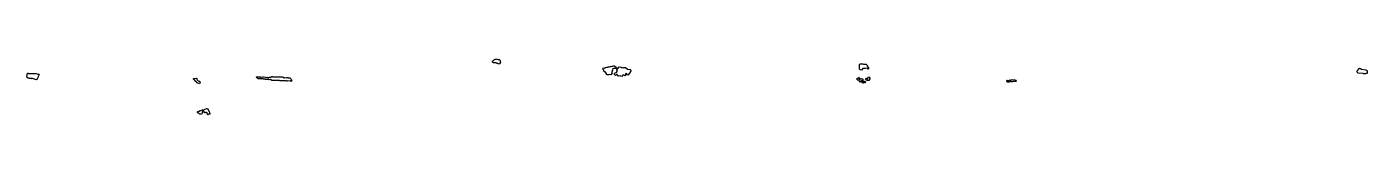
# Model space of a CAD drawing. Header units: millimetres. Extents: x 0 to 6871, y 0 to 286.
import ezdxf

# ---------------------------------------------------------------- set-up
doc = ezdxf.new("R2010")
doc.units = ezdxf.units.MM
doc.layers.add('Y', color=7, linetype='Continuous')

msp = doc.modelspace()

# ---------------------------------------------------------------- linework, layer by layer
at = {"layer": 'Y'}
for points in [[(2413.9, 264.3), (2411.1, 264.3), (2408.5, 267.1), (2407.1, 265.7), (2405.7, 267.2), (2392.2, 267.2), (2387.4, 270.8), (2387.4, 272.3), (2390.1, 278.1), (2399, 286), (2401.7, 284.5), (2404.4, 286), (2405.8, 284.6), (2407.1, 286), (2411.2, 286), (2412.5, 284.6), (2413.9, 286), (2415.3, 284.5), (2422, 284.5), (2426.8, 279.5), (2426.8, 272.3), (2428.2, 269.4), (2420.7, 260), (2413.9, 264.3)], [(42.9, 180.8), (35.6, 184.3), (33.3, 182.9), (31, 185.8), (28.9, 185.8), (27.7, 184.3), (26.5, 185.8), (15.3, 185.8), (11.9, 188.6), (6.2, 188.6), (5.1, 190), (2.9, 190), (0, 193.7), (0, 196.6), (2.3, 199.5), (2.3, 210.9), (5.1, 214.5), (7.5, 214.5), (8.6, 213.1), (19.9, 213.1), (21, 211.7), (40.1, 211.7), (41.2, 213.1), (48, 213.1), (55.9, 208.8), (59.2, 208.8), (60.4, 210.3), (63.3, 206.6), (57.7, 196.5), (56.5, 190.8), (53.2, 186.5), (53.2, 183.7), (50.3, 180), (42.9, 180.8)], [(2971.9, 208), (2971.9, 212.2), (2965.2, 221.5), (2960.3, 221.5), (2957.2, 225.1), (2957.2, 229.4), (2951.1, 236.6), (2954.2, 240.2), (2959.2, 241.7), (2961.6, 240.3), (2966.5, 243.1), (2975, 244.5), (2976.3, 246), (2977.5, 244.5), (2979.9, 244.5), (2981.1, 246), (2986, 246), (2990.9, 248.8), (2995.8, 247.4), (3000.6, 250.2), (3005.5, 250.2), (3006.7, 251.7), (3009.2, 250.3), (3010.4, 251.7), (3012.9, 251.7), (3022.1, 243.7), (3019, 238.6), (3009.2, 238.6), (3006.8, 240), (3002.6, 235.1), (3003.8, 232.3), (3000.2, 228), (3000.2, 222.2), (2998.9, 220.8), (2998.9, 216.6), (3001.4, 213.7), (2993.4, 205.7), (2986.1, 207.2), (2984.8, 205.8), (2974.4, 205), (2971.9, 208)], [(3043.3, 200), (3034.8, 198.6), (3033.6, 200), (3029.9, 200), (3026.8, 203.7), (3028, 205.1), (3025.1, 208.6), (3017.7, 201.4), (3013.4, 206.5), (3013.4, 212.3), (3016.5, 215.9), (3022.6, 217.4), (3026.8, 222.3), (3025.6, 225.2), (3026.8, 226.6), (3024.3, 230.9), (3036, 246), (3047.1, 244.5), (3051.9, 241.7), (3053.1, 243.1), (3058, 241.7), (3059.2, 243.1), (3069, 243.1), (3078.8, 234.5), (3093.5, 233.1), (3096.6, 229.5), (3096.6, 226.5), (3090.4, 218), (3090.4, 215.1), (3081.2, 204.3), (3072.7, 214.3), (3069.7, 210.8), (3070.9, 206.5), (3065.3, 200), (3061.6, 204.3), (3059.3, 204.3), (3058.1, 202.9), (3055.6, 202.9), (3050.7, 197.2), (3045.1, 197.9), (3043.3, 200)], [(4273.4, 231.5), (4272.4, 232.8), (4271.2, 231.4), (4268.2, 235.1), (4268.2, 258), (4271.2, 261.7), (4285, 261.7), (4289.6, 258.8), (4290.7, 260.2), (4303.5, 260.2), (4306.4, 256.6), (4307.5, 252.3), (4312.1, 246.6), (4313.3, 242.3), (4316.8, 238), (4313.8, 234.3), (4309.1, 240), (4298.9, 238.6), (4297.7, 237.2), (4295.4, 238.6), (4290.7, 237.2), (4289.6, 238.6), (4286.2, 238.6), (4279.3, 230), (4273.4, 231.5)], [(6851.7, 210.8), (6849.7, 212.9), (6825, 214.3), (6820.1, 219.4), (6820.1, 225.2), (6825.6, 230.9), (6827, 236.6), (6829.1, 238.8), (6831.9, 240.3), (6833.3, 238.8), (6836, 238.8), (6841.5, 234.5), (6863.5, 231.7), (6866.2, 228.8), (6868.9, 228.8), (6871.1, 226.6), (6871.1, 213.7), (6868.9, 211.5), (6864.8, 211.5), (6863.5, 210), (6851.7, 210.8)], [(873.3, 164.3), (868.2, 171.5), (865.7, 171.5), (858, 181.5), (853.5, 185.1), (855.5, 187.4), (869.6, 188.8), (871.5, 186.6), (871.5, 183.7), (874, 179.5), (878.5, 174.5), (883.5, 173.1), (888, 166.6), (886.7, 162.2), (884.8, 160), (873.3, 164.3)], [(1350.1, 174.3), (1336.2, 172.9), (1334.8, 174.3), (1330.7, 174.3), (1327.9, 172.9), (1326.5, 174.3), (1319.5, 174.3), (1318.2, 175.7), (1316.8, 174.3), (1295.9, 174.3), (1294.5, 175.8), (1261.1, 175.8), (1259.7, 177.2), (1255.5, 177.2), (1248.6, 181.5), (1241.6, 180), (1240.2, 181.5), (1223.5, 181.5), (1222.1, 182.9), (1213.8, 182.9), (1212.4, 184.3), (1205.5, 184.3), (1204.1, 182.9), (1202.7, 184.3), (1195.7, 184.3), (1194.3, 185.7), (1186, 184.3), (1175.4, 193.7), (1177.7, 196), (1180.5, 194.5), (1186, 194.5), (1187.4, 196), (1188.9, 194.5), (1197.2, 194.5), (1198.6, 193.1), (1201.3, 193.1), (1208.3, 196), (1212.5, 196), (1213.9, 194.5), (1223.6, 193.1), (1225, 191.7), (1230.6, 193.1), (1232, 191.7), (1243, 191.7), (1244.4, 193.1), (1251.4, 193.1), (1256.9, 197.4), (1259.8, 197.4), (1261.2, 196), (1268.1, 196), (1269.5, 194.5), (1276.5, 196), (1279.2, 194.5), (1280.6, 196), (1283.4, 196), (1284.8, 194.6), (1286.1, 196), (1290.4, 196), (1291.8, 194.5), (1297.3, 194.5), (1298.7, 196), (1300.1, 194.5), (1307.1, 194.5), (1308.5, 193.1), (1311.2, 194.5), (1319.6, 190.3), (1322.3, 191.7), (1329.3, 190.2), (1330.7, 191.7), (1332.1, 190.3), (1333.4, 191.7), (1337.7, 191.7), (1339.1, 190.2), (1348.8, 190.2), (1355.1, 183.8), (1356.5, 178), (1359.4, 175.1), (1354.3, 171.4), (1350.1, 174.3)], [(4258.5, 188.8), (4263.1, 190.2), (4265.4, 193.2), (4268.5, 189.4), (4265, 185.1), (4265, 182.3), (4266.2, 180.9), (4262, 175.7), (4255.6, 183.7), (4255.6, 185.2), (4258.5, 188.8)], [(4282, 172.3), (4279.2, 175.8), (4278.2, 175.8), (4272.4, 168.6), (4268.2, 173.7), (4269.4, 176.6), (4268.2, 179.4), (4274.6, 187.4), (4278.1, 184.5), (4283.9, 184.5), (4286.9, 180.9), (4282.3, 175.1), (4285.1, 171.7), (4287.3, 171.7), (4291.9, 174.6), (4294.3, 171.7), (4297.7, 171.7), (4300.7, 168), (4297.7, 164.3), (4293.1, 165.7), (4289.6, 162.9), (4288.5, 164.3), (4287.3, 162.9), (4282.7, 164.3), (4279.7, 168), (4282, 172.3)], [(4304.6, 188.9), (4309.2, 184.6), (4314.9, 193.2), (4316.1, 191.7), (4318.4, 194.6), (4322.5, 189.4), (4321.4, 188), (4321.4, 185.1), (4316.1, 177.2), (4311.4, 177.2), (4310.3, 178.6), (4305.7, 175.7), (4299.3, 180.8), (4304.6, 188.9)], [(5026.6, 167.9), (5024.1, 170.8), (5024.1, 173.7), (5027.2, 177.4), (5029.6, 176), (5034.3, 176), (5040.3, 180.3), (5041.5, 178.8), (5043.8, 178.8), (5046.2, 181.7), (5065.4, 180.2), (5066.6, 178.8), (5070.2, 178.8), (5073.2, 175.1), (5070.2, 171.5), (5052.3, 171.5), (5051.1, 170), (5047.4, 170), (5046.2, 171.5), (5042.7, 171.5), (5041.5, 170), (5038, 170), (5034.4, 167.2), (5026.6, 167.9)], [(925.9, 2.2), (924.7, 10.8), (921.6, 14.3), (917.8, 10), (916.4, 11.5), (912.7, 11.5), (911.4, 10), (908.1, 13.7), (909.4, 18), (906.3, 21.4), (898.2, 15.1), (899.5, 8), (894.9, 1.4), (892.4, 4.3), (891.1, 2.9), (888.6, 4.3), (887.3, 2.8), (883.4, 7.2), (878.4, 8.6), (875.1, 12.2), (875.1, 15.2), (877.1, 17.4), (880.9, 17.4), (888.5, 21.7), (892.3, 21.7), (900, 26), (906.3, 26), (922.8, 33.1), (926.7, 33.1), (935, 16.6), (936.3, 10.9), (938.8, 8), (938.2, 4.3), (935.6, 4.3), (934.3, 2.8), (933, 4.3), (927.9, 0), (925.9, 2.2)]]:
    msp.add_lwpolyline(points, close=True, dxfattribs=at)

doc.saveas('drawing.dxf')
